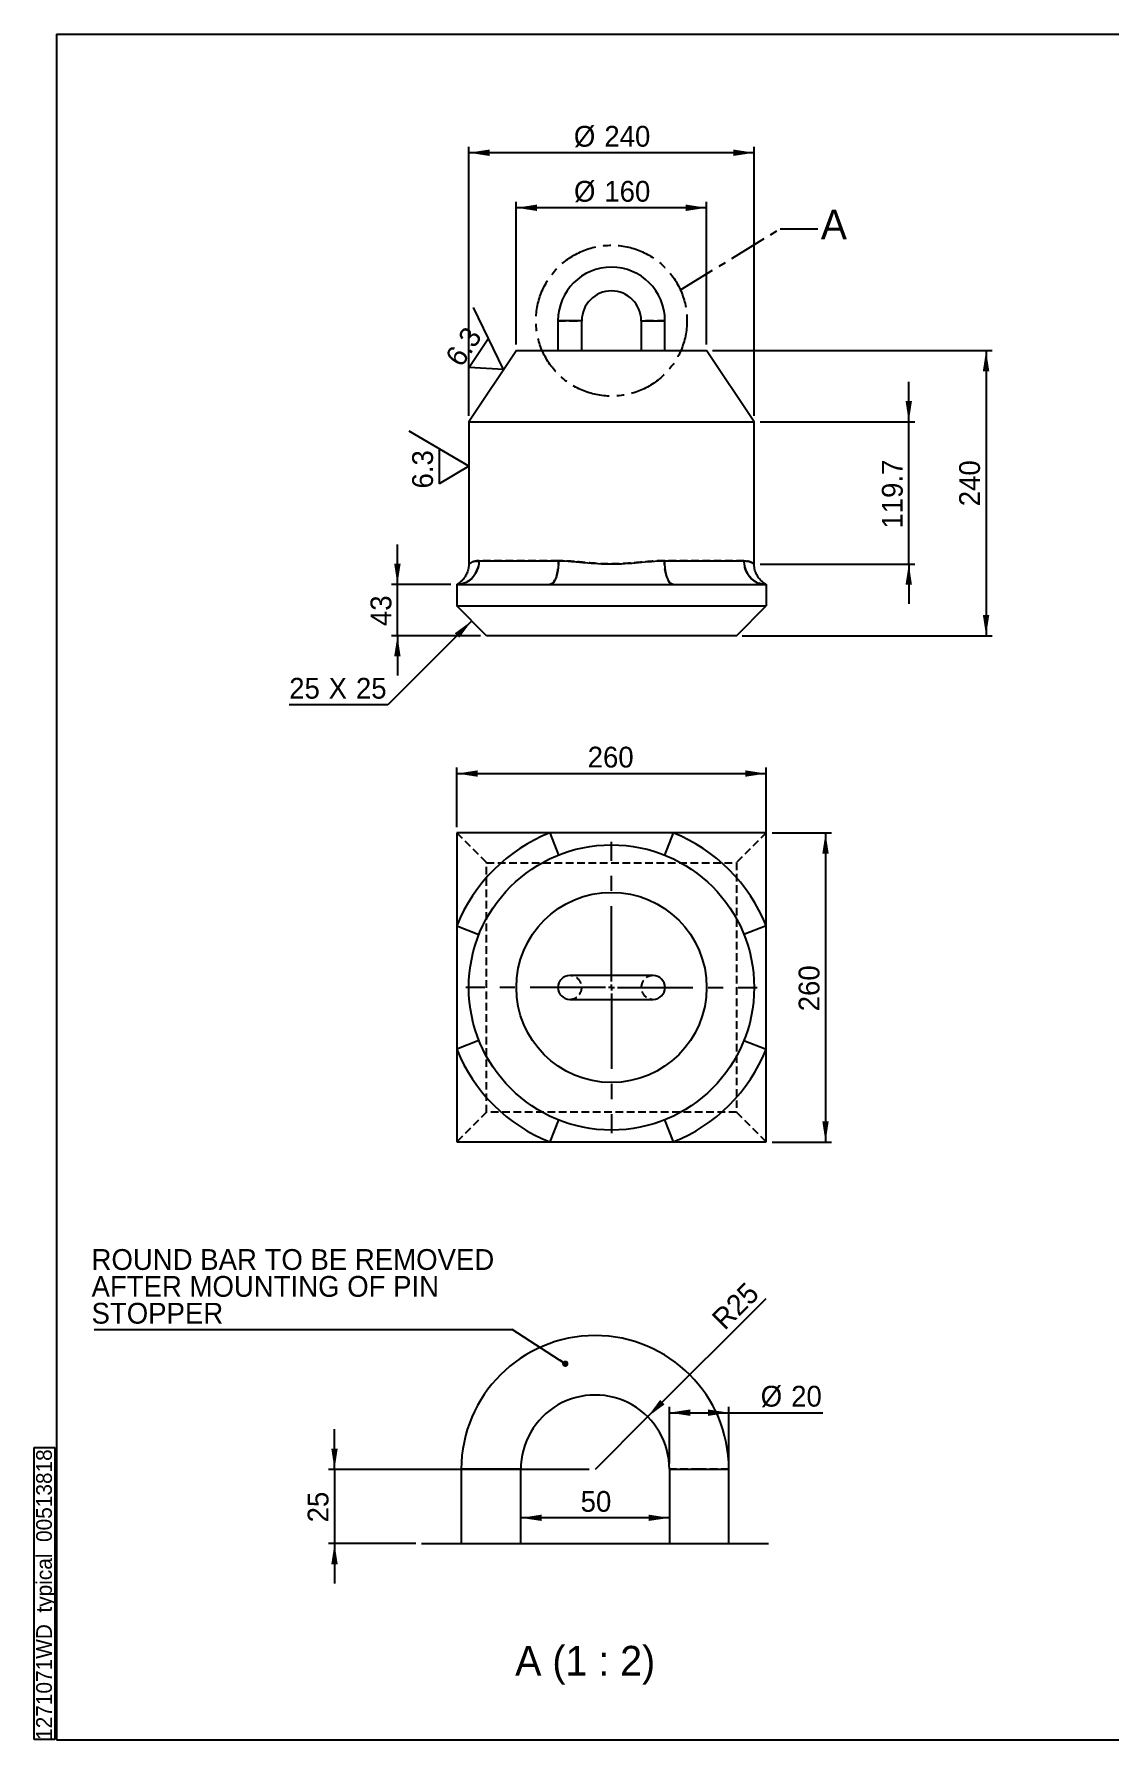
# Model space of a CAD drawing. Header units: millimetres. Extents: x 8 to 2090, y 25 to 1460.
# Drawn here: x 8 to 912, y 25 to 1460 of the extents above; entities that cross this region are included whole.
import ezdxf

# ---------------------------------------------------------------- set-up
doc = ezdxf.new("R2010")
doc.units = ezdxf.units.MM
doc.header["$LTSCALE"] = 5
for name, pattern in [('CENTER', [10.16, 6.35, -1.27, 1.27, -1.27]), ('CENTERX2', [20.32, 12.7, -2.54, 2.54, -2.54]), ('HIDDEN', [1.905, 1.27, -0.635])]:
    doc.linetypes.add(name, pattern=pattern)
doc.layers.add('AM_0', color=7, linetype='Continuous', lineweight=25)
for name, color, linetype in [('AM_10', 7, 'CENTER'), ('AM_3', 6, 'HIDDEN'), ('AM_5', 3, 'Continuous'), ('AM_6', 2, 'Continuous'), ('AM_7', 4, 'CENTERX2')]:
    doc.layers.add(name, color=color, linetype=linetype)
doc.styles.add('SLDTEXTSTYLE1', font='ARIAL.TTF', dxfattribs={"width": 0.948})
doc.styles.get("Standard").update_dxf_attribs({"font": 'ARIAL.TTF'})
doc.dimstyles.new('SLDDIMSTYLE0', dxfattribs={"dimtxt": 17.5, "dimasz": 17.5, "dimexe": 0, "dimexo": 0.0625, "dimgap": 4.375, "dimtad": 1, "dimdec": 1, "dimrnd": 1e-09, "dimzin": 12, "dimdsep": 46, "dimtxsty": 'SLDTEXTSTYLE1', "dimsah": 1, "dimcen": 0.09, "dimadec": 0, "dimazin": 3, "dimtfac": 1, "dimtdec": 1, "dimtofl": 0, "dimtmove": 0, "dimatfit": 3, "dimfxl": 1, "dimfrac": 2, "dimtolj": 1, "dimtzin": 12, "dimarcsym": 0})
doc.dimstyles.new('SLDDIMSTYLE1', dxfattribs={"dimtxt": 17.5, "dimasz": 17.5, "dimexe": 0, "dimexo": 0.0625, "dimgap": 4.375, "dimtad": 1, "dimdec": 1, "dimrnd": 1e-09, "dimzin": 12, "dimdsep": 46, "dimtxsty": 'SLDTEXTSTYLE1', "dimsah": 1, "dimcen": 0.09, "dimadec": 0, "dimazin": 3, "dimtfac": 1, "dimtdec": 1, "dimtmove": 0, "dimatfit": 0, "dimfxl": 1, "dimfrac": 2, "dimtolj": 1, "dimtzin": 12, "dimarcsym": 0})
doc.dimstyles.new('SLDDIMSTYLE2', dxfattribs={"dimtxt": 0.18, "dimasz": 17.5, "dimexe": 0, "dimexo": 0.0625, "dimgap": 0, "dimtad": 0, "dimtih": 1, "dimtoh": 1, "dimdec": 0, "dimrnd": 1e-09, "dimzin": 0, "dimdsep": 46, "dimtxsty": 'STANDARD', "dimblk1": 'NONE', "dimblk2": 'NONE', "dimsah": 1, "dimcen": 0.09, "dimadec": 0, "dimazin": 0, "dimtfac": 17.5, "dimtdec": 0, "dimtofl": 0, "dimtmove": 0, "dimatfit": 3, "dimldrblk": 'NONE', "dimfxl": 1, "dimfrac": 2, "dimtolj": 1, "dimtzin": 0, "dimarcsym": 0})
doc.dimstyles.new('SLDDIMSTYLE3', dxfattribs={"dimtxt": 17.5, "dimasz": 17.5, "dimexe": 0, "dimexo": 0.0625, "dimgap": 4.375, "dimtad": 1, "dimdec": 1, "dimlfac": 0.4, "dimrnd": 1e-09, "dimzin": 12, "dimdsep": 46, "dimtxsty": 'SLDTEXTSTYLE1', "dimsah": 1, "dimcen": 0.09, "dimadec": 0, "dimazin": 3, "dimtfac": 1, "dimtdec": 1, "dimtofl": 0, "dimtmove": 0, "dimatfit": 3, "dimfxl": 1, "dimfrac": 2, "dimtolj": 1, "dimtzin": 12, "dimarcsym": 0})
doc.dimstyles.new('SLDDIMSTYLE4', dxfattribs={"dimtxt": 17.5, "dimasz": 17.5, "dimexe": 0, "dimexo": 0.0625, "dimgap": 4.375, "dimtad": 1, "dimdec": 1, "dimlfac": 0.4, "dimrnd": 1e-09, "dimzin": 12, "dimdsep": 46, "dimtxsty": 'SLDTEXTSTYLE1', "dimsah": 1, "dimcen": 0.09, "dimadec": 0, "dimazin": 3, "dimtfac": 1, "dimtdec": 1, "dimtmove": 0, "dimatfit": 0, "dimfxl": 1, "dimfrac": 2, "dimtolj": 1, "dimtzin": 12, "dimarcsym": 0})
doc.dimstyles.new('SLDDIMSTYLE5', dxfattribs={"dimtxt": 17.5, "dimasz": 17.5, "dimexe": 0, "dimexo": 0.0625, "dimgap": 4.375, "dimtad": 1, "dimdec": 1, "dimlfac": 0.4, "dimrnd": 1e-09, "dimzin": 12, "dimdsep": 46, "dimtxsty": 'SLDTEXTSTYLE1', "dimsah": 1, "dimcen": 0, "dimadec": 0, "dimazin": 3, "dimtfac": 1, "dimtdec": 1, "dimtofl": 0, "dimtmove": 0, "dimatfit": 3, "dimfxl": 1, "dimfrac": 2, "dimtolj": 1, "dimtzin": 12, "dimarcsym": 0})
doc.dimstyles.new('SLDDIMSTYLE6', dxfattribs={"dimtxt": 0.18, "dimasz": 5.384615, "dimexe": 0, "dimexo": 0.0625, "dimgap": 0, "dimtad": 0, "dimtih": 1, "dimtoh": 1, "dimdec": 0, "dimrnd": 1e-09, "dimzin": 0, "dimdsep": 46, "dimtxsty": 'STANDARD', "dimblk1": 'DOT', "dimblk2": 'DOT', "dimsah": 1, "dimcen": 0.09, "dimadec": 0, "dimazin": 0, "dimtfac": 5.384615, "dimtdec": 0, "dimtofl": 0, "dimtmove": 0, "dimatfit": 3, "dimldrblk": 'DOT', "dimfxl": 1, "dimfrac": 2, "dimtolj": 1, "dimtzin": 0, "dimarcsym": 0})

# ---------------------------------------------------------------- blocks, each defined once
blk = doc.blocks.new('SW_NOTE_0')
at = {"layer": 'AM_6', "color": 0}
for p, q in [((-18.8, 0.2), (-18.8, 245.9)), ((-18.8, 245.9), (-1.4, 245.9)), ((-1.4, 245.9), (-1.4, 0.2)), ((-1.4, 0.2), (-18.8, 0.2))]:
    blk.add_line(p, q, dxfattribs=at)
at = {"layer": 'AM_6', "color": 0, "insert": (-17.1, 0), "char_height": 13.229, "attachment_point": 1, "rotation": 90, "style": 'SLDTEXTSTYLE1'}
blk.add_mtext('1271071WD_typical_00513818', dxfattribs=at)
blk = doc.blocks.new('_D')
at = {"layer": 'AM_5'}
for p, q in [((363.1, 792.9), (363.1, 842.9)), ((363.1, 837.9), (623.1, 837.9)), ((623.1, 611), (623.1, 842.9))]:
    blk.add_line(p, q, dxfattribs=at)
for points in [[(363.1, 837.9), (380.6, 835.2), (380.6, 840.6)], [(623.1, 837.9), (605.6, 840.6), (605.6, 835.2)]]:
    blk.add_solid(points, dxfattribs=at)
at = {"layer": 'AM_5', "insert": (473.1, 860.5), "char_height": 17.5, "attachment_point": 1, "style": 'SLDTEXTSTYLE1'}
blk.add_mtext('260', dxfattribs=at)
blk = doc.blocks.new('_D_1')
at = {"layer": 'AM_5'}
for p, q in [((628.1, 787.9), (678.1, 787.9)), ((673.1, 787.9), (673.1, 527.9)), ((628.1, 527.9), (678.1, 527.9))]:
    blk.add_line(p, q, dxfattribs=at)
for points in [[(673.1, 787.9), (670.4, 770.4), (675.8, 770.4)], [(673.1, 527.9), (675.8, 545.4), (670.4, 545.4)]]:
    blk.add_solid(points, dxfattribs=at)
at = {"layer": 'AM_5', "insert": (650.5, 637.9), "char_height": 17.5, "attachment_point": 1, "rotation": 90, "style": 'SLDTEXTSTYLE1'}
blk.add_mtext('260', dxfattribs=at)
blk = doc.blocks.new('SW_CENTERMARKSYMBOL_0')
at = {"layer": 'AM_7', "color": 0}
for p, q in [((0, 5), (0, 122.5)), ((-5, 0), (-122.5, 0)), ((0, 0), (-2.5, 0)), ((0, 0), (0, 2.5)), ((0, 0), (0, -2.5)), ((0, 0), (2.5, 0)), ((5, 0), (122.5, 0)), ((0, -5), (0, -122.5))]:
    blk.add_line(p, q, dxfattribs=at)
blk = doc.blocks.new('_D_2')
at = {"layer": 'AM_5'}
for p, q in [((578.1, 1193.9), (813.1, 1193.9)), ((808.1, 1193.9), (808.1, 953.9)), ((603.1, 953.9), (813.1, 953.9))]:
    blk.add_line(p, q, dxfattribs=at)
for points in [[(808.1, 1193.9), (805.4, 1176.4), (810.8, 1176.4)], [(808.1, 953.9), (810.8, 971.4), (805.4, 971.4)]]:
    blk.add_solid(points, dxfattribs=at)
at = {"layer": 'AM_5', "insert": (785.5, 1062.8), "char_height": 17.5, "attachment_point": 1, "rotation": 90, "style": 'SLDTEXTSTYLE1'}
blk.add_mtext('240', dxfattribs=at)
blk = doc.blocks.new('SW_CHAMFER_DIMENSION_0')
at = {"layer": 'AM_5', "color": 0}
for p, q in [((153.5, 70.6), (82.9, 0)), ((82.9, 0), (0, 0))]:
    blk.add_line(p, q, dxfattribs=at)
blk.add_solid([(153.5, 70.6), (139.2, 60.1), (143, 56.3)], dxfattribs=at)
at = {"layer": 'AM_5', "color": 0, "char_height": 17.5, "attachment_point": 1, "style": 'SLDTEXTSTYLE1'}
for s, insert in [('25', (0, 22.6)), (' X ', (26.7, 22.6)), ('25', (56.1, 22.6))]:
    blk.add_mtext(s, dxfattribs=dict(at, insert=insert))
blk = doc.blocks.new('_D_3')
at = {"layer": 'AM_5'}
for p, q in [((313.1, 996.9), (313.1, 1030.6)), ((358.1, 996.9), (308.1, 996.9)), ((313.1, 953.9), (313.1, 996.9)), ((383.1, 953.9), (308.1, 953.9)), ((313.1, 953.9), (313.1, 920.3))]:
    blk.add_line(p, q, dxfattribs=at)
for points in [[(313.1, 996.9), (315.8, 1014.4), (310.4, 1014.4)], [(313.1, 953.9), (310.4, 936.4), (315.8, 936.4)]]:
    blk.add_solid(points, dxfattribs=at)
at = {"layer": 'AM_5', "insert": (290.5, 962), "char_height": 17.5, "attachment_point": 1, "rotation": 90, "style": 'SLDTEXTSTYLE1'}
blk.add_mtext('43', dxfattribs=at)
blk = doc.blocks.new('_D_4')
at = {"layer": 'AM_5'}
for p, q in [((373.1, 1138.9), (373.1, 1365.2)), ((613.1, 1138.9), (613.1, 1365.2)), ((613.1, 1360.2), (373.1, 1360.2))]:
    blk.add_line(p, q, dxfattribs=at)
for points in [[(373.1, 1360.2), (390.6, 1357.5), (390.6, 1362.9)], [(613.1, 1360.2), (595.6, 1362.9), (595.6, 1357.5)]]:
    blk.add_solid(points, dxfattribs=at)
at = {"layer": 'AM_5', "char_height": 17.5, "attachment_point": 1, "style": 'SLDTEXTSTYLE1'}
for s, insert in [('%%c', (461.5, 1382.8)), ('240', (487.1, 1382.8))]:
    blk.add_mtext(s, dxfattribs=dict(at, insert=insert))
blk = doc.blocks.new('_D_5')
at = {"layer": 'AM_5'}
for p, q in [((413.1, 1198.9), (413.1, 1318.9)), ((573.1, 1313.9), (413.1, 1313.9)), ((573.1, 1198.9), (573.1, 1318.9))]:
    blk.add_line(p, q, dxfattribs=at)
for points in [[(413.1, 1313.9), (430.6, 1311.2), (430.6, 1316.6)], [(573.1, 1313.9), (555.6, 1316.6), (555.6, 1311.2)]]:
    blk.add_solid(points, dxfattribs=at)
at = {"layer": 'AM_5', "char_height": 17.5, "attachment_point": 1, "style": 'SLDTEXTSTYLE1'}
for s, insert in [('%%c', (461.6, 1336.5)), ('160', (487.1, 1336.5))]:
    blk.add_mtext(s, dxfattribs=dict(at, insert=insert))
blk = doc.blocks.new('_D_6')
at = {"layer": 'AM_5'}
for p, q in [((743.1, 1133.9), (743.1, 1167.6)), ((618.1, 1133.9), (748.1, 1133.9)), ((743.1, 1014.2), (743.1, 1133.9)), ((618.1, 1014.2), (748.1, 1014.2)), ((743.1, 1014.2), (743.1, 980.6))]:
    blk.add_line(p, q, dxfattribs=at)
for points in [[(743.1, 1133.9), (745.8, 1151.4), (740.4, 1151.4)], [(743.1, 1014.2), (740.4, 996.7), (745.8, 996.7)]]:
    blk.add_solid(points, dxfattribs=at)
at = {"layer": 'AM_5', "insert": (720.5, 1044), "char_height": 17.5, "attachment_point": 1, "rotation": 90, "style": 'SLDTEXTSTYLE1'}
blk.add_mtext('119.7', dxfattribs=at)
blk = doc.blocks.new('_None')
blk = doc.blocks.new('SW_SFSYMBOL_0')
at = {"layer": 'AM_5', "color": 0}
for p, q in [((25, 18.7), (-25, 48.2)), ((0, 33.4), (0, 3.9)), ((25, 18.7), (0, 3.9))]:
    blk.add_line(p, q, dxfattribs=at)
at = {"layer": 'AM_5', "color": 0, "insert": (-22.6, 0), "char_height": 17.5, "attachment_point": 1, "rotation": 90, "style": 'SLDTEXTSTYLE1'}
blk.add_mtext('6.3', dxfattribs=at)
blk = doc.blocks.new('SW_SFSYMBOL_1')
at = {"layer": 'AM_5', "color": 0}
for p, q in [((31.2, 1.7), (5.9, 53.9)), ((18.5, 27.8), (2.2, 3.3)), ((31.2, 1.7), (2.2, 3.3))]:
    blk.add_line(p, q, dxfattribs=at)
at = {"layer": 'AM_5', "color": 0, "insert": (-18.8, 12.5), "char_height": 17.5, "attachment_point": 1, "rotation": 56.3099, "style": 'SLDTEXTSTYLE1'}
blk.add_mtext('6.3', dxfattribs=at)
blk = doc.blocks.new('_D_7')
at = {"layer": 'AM_5'}
blk.add_line((541.8, 211.7), (416.8, 211.7), dxfattribs=at)
for points in [[(416.8, 211.7), (434.3, 209.1), (434.3, 214.4)], [(541.8, 211.7), (524.3, 214.4), (524.3, 209.1)]]:
    blk.add_solid(points, dxfattribs=at)
at = {"layer": 'AM_5', "insert": (467.2, 234.3), "char_height": 17.5, "attachment_point": 1, "style": 'SLDTEXTSTYLE1'}
blk.add_mtext('50', dxfattribs=at)
blk = doc.blocks.new('_D_8')
at = {"layer": 'AM_5'}
for p, q in [((541.8, 257.5), (541.8, 305.2)), ((591.8, 257.5), (591.8, 305.2)), ((541.8, 300.2), (591.8, 300.2)), ((591.8, 300.2), (670.9, 300.2))]:
    blk.add_line(p, q, dxfattribs=at)
for points in [[(541.8, 300.2), (559.3, 297.5), (559.3, 302.9)], [(591.8, 300.2), (574.3, 302.9), (574.3, 297.5)]]:
    blk.add_solid(points, dxfattribs=at)
at = {"layer": 'AM_5', "char_height": 17.5, "attachment_point": 1, "style": 'SLDTEXTSTYLE1'}
for s, insert in [('%%c', (618.6, 322.8)), ('20', (644.2, 322.8))]:
    blk.add_mtext(s, dxfattribs=dict(at, insert=insert))
blk = doc.blocks.new('_D_9')
at = {"layer": 'AM_5'}
for p, q in [((260.2, 252.5), (260.2, 286.2)), ((474.3, 252.5), (255.2, 252.5)), ((260.2, 252.5), (260.2, 190)), ((328.5, 190), (255.2, 190)), ((260.2, 190), (260.2, 156.4))]:
    blk.add_line(p, q, dxfattribs=at)
for points in [[(260.2, 252.5), (262.9, 270), (257.5, 270)], [(260.2, 190), (257.5, 172.5), (262.9, 172.5)]]:
    blk.add_solid(points, dxfattribs=at)
at = {"layer": 'AM_5', "insert": (237.6, 207.9), "char_height": 17.5, "attachment_point": 1, "rotation": 90, "style": 'SLDTEXTSTYLE1'}
blk.add_mtext('25', dxfattribs=at)
blk = doc.blocks.new('_D_10')
at = {"layer": 'AM_5'}
for q in [(623.1, 396.3), (479.3, 252.5)]:
    blk.add_line((523.5, 296.7), q, dxfattribs=at)
blk.add_solid([(523.5, 296.7), (537.8, 307.2), (534, 311)], dxfattribs=at)
at = {"layer": 'AM_5', "insert": (576, 381.1), "char_height": 17.5, "attachment_point": 1, "rotation": 45, "style": 'SLDTEXTSTYLE1'}
blk.add_mtext('R25', dxfattribs=at)
blk = doc.blocks.new('SW_NOTE_0_1')
at = {"layer": 'AM_6', "color": 0}
blk.add_line((-351.7, 0), (0, 0), dxfattribs=at)
at = {"layer": 'AM_6', "color": 0, "char_height": 17.5, "attachment_point": 1, "style": 'SLDTEXTSTYLE1'}
for s, insert in [('ROUND BAR TO BE REMOVED', (-353.8, 67.7)), ('AFTER MOUNTING OF PIN', (-353.8, 45.1)), ('STOPPER', (-353.8, 22.5))]:
    blk.add_mtext(s, dxfattribs=dict(at, insert=insert))
blk = doc.blocks.new('_Dot')
at = {"color": 0, "linetype": 'ByBlock', "lineweight": -2}
blk.add_line((-0.5, 0), (-1, 0), dxfattribs=at)
at = {"color": 0, "linetype": 'ByBlock', "const_width": 0.5}
blk.add_lwpolyline([(-0.25, 0, 1), (0.25, 0, 1)], format="xyb", close=True, dxfattribs=at)

msp = doc.modelspace()

# ---------------------------------------------------------------- linework, layer by layer
at = {"layer": 'AM_0'}
for p, q in [((26.34, 1460.01), (26.34, 24.91)), ((26.34, 1460.01), (2075.04, 1460.01)), ((448.11, 1218.91), (448.11, 1193.91)), ((468.11, 1218.91), (448.11, 1218.91)), ((468.11, 1193.91), (468.11, 1218.91)), ((518.11, 1218.91), (518.11, 1193.91)), ((518.11, 1218.91), (538.11, 1218.91)), ((538.11, 1193.91), (538.11, 1218.91)), ((413.11, 1193.91), (373.11, 1133.91)), ((413.11, 1193.91), (573.11, 1193.91)), ((613.11, 1133.91), (573.11, 1193.91)), ((373.11, 1133.91), (373.11, 1014.26)), ((373.11, 1133.91), (613.11, 1133.91)), ((613.11, 1014.25), (613.11, 1133.91)), ((381.68, 1016.91), (448.57, 1016.91)), ((537.65, 1016.91), (604.54, 1016.91)), ((363.11, 996.91), (441.15, 996.91)), ((363.11, 996.91), (363.11, 978.91)), ((441.15, 996.91), (545.07, 996.91)), ((545.07, 996.91), (623.11, 996.91)), ((623.11, 996.91), (623.11, 978.91)), ((388.11, 953.91), (363.11, 978.91)), ((363.11, 978.91), (623.11, 978.91)), ((598.11, 953.91), (623.11, 978.91)), ((598.11, 953.91), (388.11, 953.91)), ((441.15, 787.93), (363.11, 787.93)), ((363.11, 787.93), (363.11, 709.89)), ((545.07, 787.93), (441.15, 787.93)), ((441.15, 787.93), (448.57, 769.36)), ((545.07, 787.93), (537.65, 769.36)), ((623.11, 787.93), (545.07, 787.93)), ((623.11, 709.89), (623.11, 787.93)), ((363.11, 709.89), (363.11, 605.97)), ((363.11, 709.89), (381.68, 702.47)), ((623.11, 709.89), (604.54, 702.47)), ((623.11, 605.97), (623.11, 709.89)), ((528.11, 667.93), (458.11, 667.93)), ((458.11, 647.93), (528.11, 647.93)), ((381.68, 613.39), (363.11, 605.97)), ((363.11, 605.97), (363.11, 527.93)), ((604.54, 613.39), (623.11, 605.97)), ((623.11, 527.93), (623.11, 605.97)), ((448.57, 546.5), (441.15, 527.93)), ((537.65, 546.5), (545.07, 527.93)), ((363.11, 527.93), (441.15, 527.93)), ((441.15, 527.93), (545.07, 527.93)), ((545.07, 527.93), (623.11, 527.93)), ((366.83, 252.54), (366.83, 190.04)), ((416.83, 252.54), (366.83, 252.54)), ((416.83, 190.04), (416.83, 252.54)), ((541.83, 252.54), (541.83, 190.04)), ((541.83, 252.54), (591.83, 252.54)), ((591.83, 190.04), (591.83, 252.54)), ((333.49, 190.04), (625.16, 190.04)), ((26.34, 24.91), (2075.04, 24.91))]:
    msp.add_line(p, q, dxfattribs=at)
at = {"layer": 'AM_0', "flags": 128}
for points in [[(381.68, 1016.91), (381.49, 1014.07), (380.93, 1011.28), (380, 1008.61), (378.73, 1006.1), (377.14, 1003.82), (375.27, 1001.8), (373.15, 1000.09), (370.82, 998.72), (368.34, 997.72), (365.75, 997.12), (363.11, 996.91)], [(448.57, 1016.91), (448.49, 1014.07), (448.27, 1011.28), (447.9, 1008.61), (447.39, 1006.1), (446.76, 1003.82), (446.01, 1001.8), (445.16, 1000.09), (444.23, 998.72), (443.24, 997.72), (442.2, 997.12), (441.15, 996.91)], [(537.65, 1016.91), (537.72, 1014.07), (537.95, 1011.28), (538.32, 1008.61), (538.82, 1006.1), (539.46, 1003.82), (540.21, 1001.8), (541.05, 1000.09), (541.98, 998.72), (542.98, 997.72), (544.01, 997.12), (545.07, 996.91)], [(604.54, 1016.91), (604.72, 1014.07), (605.29, 1011.28), (606.21, 1008.61), (607.48, 1006.1), (609.07, 1003.82), (610.94, 1001.8), (613.07, 1000.09), (615.39, 998.72), (617.87, 997.72), (620.46, 997.12), (623.11, 996.91)]]:
    msp.add_lwpolyline(points, dxfattribs=at)
at = {"layer": 'AM_0'}
for radius in [120, 80]:
    msp.add_circle((493.11, 657.93), radius, dxfattribs=at)
for centre, radius, start, end in [((493.11, 1218.91), 45, 90, 180), ((493.11, 1218.91), 45, 0, 90), ((493.11, 1218.91), 25, 0, 180), ((493.11, 657.93), 140, 111.78679, 158.21321), ((493.11, 657.93), 140, 21.78679, 68.21321), ((458.11, 657.93), 10, 90, 270), ((528.11, 657.93), 10, 270, 90), ((493.11, 657.93), 140, 201.78679, 248.21321), ((493.11, 657.93), 140, 291.78679, 338.21321), ((479.33, 252.54), 112.5, 360, 180), ((479.33, 252.54), 62.5, 359.99999, 180.00001)]:
    msp.add_arc(centre, radius, start, end, dxfattribs=at)
for points, knots in [([(373.08, 1014.26), (373.08, 1013.74), (373.08, 1012.52), (372.81, 1010.63), (372.35, 1008.65), (371.7, 1006.8), (370.93, 1005.09), (370.05, 1003.56), (369.1, 1002.19), (368.14, 1001.02), (367.2, 1000.03), (366.36, 999.24), (365.67, 998.67), (365.19, 998.29), (364.9, 998.08), (364.74, 997.97), (364.62, 997.88), (364.49, 997.79), (364.33, 997.68), (364.08, 997.51), (363.72, 997.28), (363.4, 997.1), (363.28, 997.04), (363.25, 997.02)], [0, 0, 0, 0, 0.046055, 0.1082372, 0.1683023, 0.2260765, 0.2813143, 0.3336795, 0.3827212, 0.4278405, 0.4682511, 0.5029165, 0.5302046, 0.5472747, 0.5576163, 0.5646667, 0.5728189, 0.5870556, 0.6142262, 0.664963, 0.7653336, 0.9311218, 1, 1, 1, 1]), ([(373.13, 1014.26), (373.13, 1014.26), (372.99, 1014.17), (373.47, 1014.48), (374.53, 1015.13), (376.26, 1015.93), (378.56, 1016.71), (380.64, 1016.85), (381.68, 1016.91)], [0, 0, 0, 0, 0.0154042, 0.2316245, 0.4216633, 0.611728, 0.8059164, 1, 1, 1, 1]), ([(448.57, 1016.91), (452.13, 1016.91), (455.74, 1016.71), (461.23, 1016.29), (463.07, 1016.13), (466.78, 1015.8), (468.64, 1015.63), (474.22, 1015.12), (477.96, 1014.81), (485.48, 1014.36), (489.25, 1014.24), (494.93, 1014.23), (496.83, 1014.26), (499.69, 1014.35), (500.64, 1014.39), (502.55, 1014.48), (503.51, 1014.53), (508.28, 1014.81), (512.04, 1015.13), (519.49, 1015.8), (523.17, 1016.15), (530.46, 1016.71), (534.07, 1016.91), (537.65, 1016.91)], [0, 0, 0, 0, 0.125, 0.125, 0.1875, 0.1875, 0.25, 0.25, 0.375, 0.375, 0.5, 0.5, 0.5625, 0.5625, 0.59375, 0.59375, 0.625, 0.625, 0.75, 0.75, 0.875, 0.875, 1, 1, 1, 1]), ([(604.54, 1016.91), (605.55, 1016.85), (607.59, 1016.71), (609.96, 1015.93), (611.76, 1015.09), (612.91, 1014.37), (613.02, 1014.29), (613.08, 1014.25)], [0, 0, 0, 0, 0.1892078, 0.3798622, 0.5888411, 0.799184, 1, 1, 1, 1]), ([(621.89, 997.68), (621.86, 997.7), (621.8, 997.74), (621.68, 997.82), (621.55, 997.91), (621.35, 998.05), (621.04, 998.28), (620.39, 998.78), (619.5, 999.55), (618.35, 1000.7), (617.06, 1002.22), (615.83, 1004.07), (614.8, 1006.09), (614.03, 1008.11), (613.47, 1010.25), (613.15, 1012.32), (613.14, 1013.66), (613.13, 1014.25)], [0, 0, 0, 0, 0.0300654, 0.0651616, 0.0915481, 0.105606, 0.122201, 0.1521218, 0.2222716, 0.2894848, 0.383256, 0.5035113, 0.6042739, 0.704077, 0.8089659, 0.9166707, 1, 1, 1, 1]), ([(363.48, 997), (363.48, 997), (363.52, 997.01), (363.43, 996.99), (363.33, 996.99), (363.33, 997)], [0, 0, 0, 0, 0.1172282, 0.9296242, 1, 1, 1, 1]), ([(622.97, 997.02), (622.91, 997.05), (622.73, 997.14), (622.28, 997.42), (621.96, 997.63), (621.82, 997.73), (621.84, 997.71), (621.84, 997.71)], [0, 0, 0, 0, 0.2451519, 0.7682455, 0.9005572, 0.9937811, 1, 1, 1, 1]), ([(622.9, 997), (622.85, 997), (622.74, 997), (622.75, 997), (622.75, 997)], [0, 0, 0, 0, 0.5069296, 1, 1, 1, 1])]:
    msp.add_open_spline(points, degree=3, knots=knots, dxfattribs=at)
at = {"layer": 'AM_10'}
msp.add_circle((493.11, 1218.91), 63.46, dxfattribs=at)
at = {"layer": 'AM_3'}
for p, q in [((448.11, 1218.91), (458.11, 1218.91)), ((458.11, 1218.91), (468.11, 1218.91)), ((528.11, 1218.91), (518.11, 1218.91)), ((538.11, 1218.91), (528.11, 1218.91)), ((448.57, 1016.91), (381.68, 1016.91)), ((604.54, 1016.91), (537.65, 1016.91)), ((363.28, 996.95), (363.4, 996.99)), ((363.11, 787.93), (388.11, 762.93)), ((623.11, 787.93), (598.11, 762.93)), ((388.11, 762.93), (598.11, 762.93)), ((388.11, 552.93), (388.11, 762.93)), ((598.11, 762.93), (598.11, 552.93)), ((388.11, 552.93), (363.11, 527.93)), ((598.11, 552.93), (388.11, 552.93)), ((598.11, 552.93), (623.11, 527.93)), ((366.83, 252.54), (391.83, 252.54)), ((391.83, 252.54), (416.83, 252.54)), ((566.83, 252.54), (541.83, 252.54)), ((591.83, 252.54), (566.83, 252.54))]:
    msp.add_line(p, q, dxfattribs=at)
at = {"layer": 'AM_3', "flags": 128}
for points in [[(363.11, 996.91), (365.75, 997.12), (368.34, 997.72), (370.82, 998.72), (373.15, 1000.09), (375.27, 1001.8), (377.14, 1003.82), (378.73, 1006.1), (380, 1008.61), (380.93, 1011.28), (381.49, 1014.07), (381.68, 1016.91)], [(441.15, 996.91), (442.2, 997.12), (443.24, 997.72), (444.23, 998.72), (445.16, 1000.09), (446.01, 1001.8), (446.76, 1003.82), (447.39, 1006.1), (447.9, 1008.61), (448.27, 1011.28), (448.49, 1014.07), (448.57, 1016.91)], [(545.07, 996.91), (544.01, 997.12), (542.98, 997.72), (541.98, 998.72), (541.05, 1000.09), (540.21, 1001.8), (539.46, 1003.82), (538.82, 1006.1), (538.32, 1008.61), (537.95, 1011.28), (537.72, 1014.07), (537.65, 1016.91)], [(623.11, 996.91), (620.46, 997.12), (617.87, 997.72), (615.39, 998.72), (613.07, 1000.09), (610.94, 1001.8), (609.07, 1003.82), (607.48, 1006.1), (606.21, 1008.61), (605.29, 1011.28), (604.72, 1014.07), (604.54, 1016.91)]]:
    msp.add_lwpolyline(points, dxfattribs=at)
at = {"layer": 'AM_3'}
for centre, start, end in [((458.11, 657.93), 270, 90), ((528.11, 657.93), 90, 270)]:
    msp.add_arc(centre, 10, start, end, dxfattribs=at)
for points, knots in [([(381.68, 1016.91), (380.66, 1016.85), (378.63, 1016.71), (376.25, 1015.93), (374.45, 1015.1), (373.31, 1014.37), (373.19, 1014.3), (373.13, 1014.26)], [0, 0, 0, 0, 0.1892092, 0.3798649, 0.5895463, 0.7991876, 1, 1, 1, 1]), ([(537.65, 1016.91), (534.08, 1016.91), (530.48, 1016.71), (524.99, 1016.29), (523.15, 1016.13), (519.44, 1015.8), (517.58, 1015.63), (511.99, 1015.12), (508.25, 1014.81), (500.74, 1014.36), (496.97, 1014.24), (491.28, 1014.23), (489.38, 1014.26), (486.53, 1014.35), (485.57, 1014.39), (483.66, 1014.48), (482.71, 1014.53), (477.94, 1014.81), (474.17, 1015.13), (466.72, 1015.8), (463.04, 1016.15), (455.75, 1016.71), (452.15, 1016.91), (448.57, 1016.91)], [0, 0, 0, 0, 0.125, 0.125, 0.1875, 0.1875, 0.25, 0.25, 0.375, 0.375, 0.5, 0.5, 0.5625, 0.5625, 0.59375, 0.59375, 0.625, 0.625, 0.75, 0.75, 0.875, 0.875, 1, 1, 1, 1]), ([(613.08, 1014.25), (613.09, 1014.25), (613.22, 1014.16), (612.75, 1014.48), (611.68, 1015.12), (609.96, 1015.93), (607.66, 1016.7), (605.58, 1016.84), (604.54, 1016.91)], [0, 0, 0, 0, 0.01436979, 0.23163056, 0.42114896, 0.61173248, 0.80520496, 1, 1, 1, 1]), ([(363.1, 996.92), (363.21, 996.98), (363.49, 997.14), (363.86, 997.37), (364.15, 997.56), (364.28, 997.64), (364.34, 997.69), (364.38, 997.71), (364.37, 997.71), (364.37, 997.71)], [0, 0, 0, 0, 0.1624237, 0.4516066, 0.5909361, 0.6789442, 0.7564704, 0.8654762, 1, 1, 1, 1]), ([(363.28, 996.95), (363.32, 996.97), (363.47, 997), (363.47, 997), (363.47, 997)], [0, 0, 0, 0, 0.3036221, 1, 1, 1, 1]), ([(621.85, 997.7), (621.87, 997.69), (621.89, 997.67), (622.01, 997.6), (622.28, 997.42), (622.61, 997.2), (622.88, 997.05), (622.96, 997.01)], [0, 0, 0, 0, 0.1548322, 0.2799197, 0.4345256, 0.8241594, 1, 1, 1, 1]), ([(622.97, 997.02), (622.93, 997.04), (622.81, 997.1), (622.45, 997.31), (622.11, 997.53), (621.92, 997.66), (621.89, 997.68)], [0, 0, 0, 0, 0.1853388, 0.6787464, 0.9500643, 1, 1, 1, 1])]:
    msp.add_open_spline(points, degree=3, knots=knots, dxfattribs=at)

# ---------------------------------------------------------------- block references
at = {"layer": 'AM_5'}
for name, p in [('SW_SFSYMBOL_1', (371.19, 1176.1)), ('SW_SFSYMBOL_0', (348.11, 1077.73)), ('SW_CHAMFER_DIMENSION_0', (222.12, 895.81))]:
    msp.add_blockref(name, p, dxfattribs=at)
at = {"layer": 'AM_6'}
for name, p in [('SW_NOTE_0_1', (409.7, 370.11)), ('SW_NOTE_0', (26.42, 24.91))]:
    msp.add_blockref(name, p, dxfattribs=at)
at = {"layer": 'AM_7'}
msp.add_blockref('SW_CENTERMARKSYMBOL_0', (493.11, 657.93), dxfattribs=at)

# ---------------------------------------------------------------- texts
at = {"layer": 'AM_10', "insert": (669.09, 1312.25), "char_height": 25, "attachment_point": 1, "style": 'SLDTEXTSTYLE1'}
msp.add_mtext('A', dxfattribs=at)
at = {"layer": 'AM_6', "insert": (471, 104), "char_height": 25, "attachment_point": 2, "style": 'SLDTEXTSTYLE1'}
msp.add_mtext('A (1 : 2)', dxfattribs=at)

# ---------------------------------------------------------------- dimensions: what is measured, and where the dimension line sits
at = {"layer": 'AM_5'}
for base, p1, p2, dimstyle, picture, middle in [((373.11, 1360.2), (613.11, 1133.91), (373.11, 1133.91), 'SLDDIMSTYLE0', '_D_4', (494.36, 1360.2)), ((413.11, 1313.91), (573.11, 1193.91), (413.11, 1193.91), 'SLDDIMSTYLE0', '_D_5', (494.44, 1313.91)), ((591.83, 300.22), (541.83, 252.54), (591.83, 252.54), 'SLDDIMSTYLE3', '_D_8', (644.77, 300.22))]:
    dim = msp.add_linear_dim(base=base, p1=p1, p2=p2, text='%%c<>', dimstyle=dimstyle, dxfattribs=at)
    dim.commit()
    dim.dimension.update_dxf_attribs({"geometry": picture, "text_midpoint": middle, "dimtype": 160})
for base, p1, p2, dimstyle, picture, middle in [((808.11, 953.91), (573.11, 1193.91), (598.11, 953.91), 'SLDDIMSTYLE0', '_D_2', (808.11, 1082.8)), ((743.11, 1133.91), (613.11, 1014.23), (613.11, 1133.91), 'SLDDIMSTYLE1', '_D_6', (743.11, 1074.07)), ((313.11, 996.91), (388.11, 953.91), (363.11, 996.91), 'SLDDIMSTYLE1', '_D_3', (313.11, 975.41)), ((673.11, 527.93), (623.11, 787.93), (623.11, 527.93), 'SLDDIMSTYLE0', '_D_1', (673.11, 657.93)), ((260.16, 190.04), (479.33, 252.54), (333.49, 190.04), 'SLDDIMSTYLE4', '_D_9', (260.16, 221.29))]:
    dim = msp.add_linear_dim(base=base, p1=p1, p2=p2, angle=90, dimstyle=dimstyle, dxfattribs=at)
    dim.commit()
    dim.dimension.update_dxf_attribs({"geometry": picture, "text_midpoint": middle, "dimtype": 160})
for base, p1, p2, dimstyle, picture, middle in [((623.11, 837.93), (363.11, 787.93), (623.11, 605.97), 'SLDDIMSTYLE0', '_D', (493.11, 837.93)), ((416.83, 211.75), (541.83, 190.04), (416.83, 190.04), 'SLDDIMSTYLE3', '_D_7', (480.57, 211.75))]:
    dim = msp.add_linear_dim(base=base, p1=p1, p2=p2, dimstyle=dimstyle, dxfattribs=at)
    dim.commit()
    dim.dimension.update_dxf_attribs({"geometry": picture, "text_midpoint": middle, "dimtype": 160})
dim = msp.add_radius_dim(center=(479.33, 252.54), mpoint=(523.52, 296.73), dimstyle='SLDDIMSTYLE5', dxfattribs=at)
dim.commit()
dim.dimension.update_dxf_attribs({"geometry": '_D_10', "text_midpoint": (607.86, 381.07), "dimtype": 164})

# ---------------------------------------------------------------- leaders
at = {"layer": 'AM_10', "has_arrowhead": 0}
msp.add_leader([(551.08, 1244.73), (634.84, 1296.15), (666.59, 1296.15)], dimstyle='SLDDIMSTYLE2', dxfattribs=at)
at = {"layer": 'AM_6'}
msp.add_leader([(454.27, 341.39), (409.7, 370.11)], dimstyle='SLDDIMSTYLE6', dxfattribs=at)

doc.saveas('drawing.dxf')
